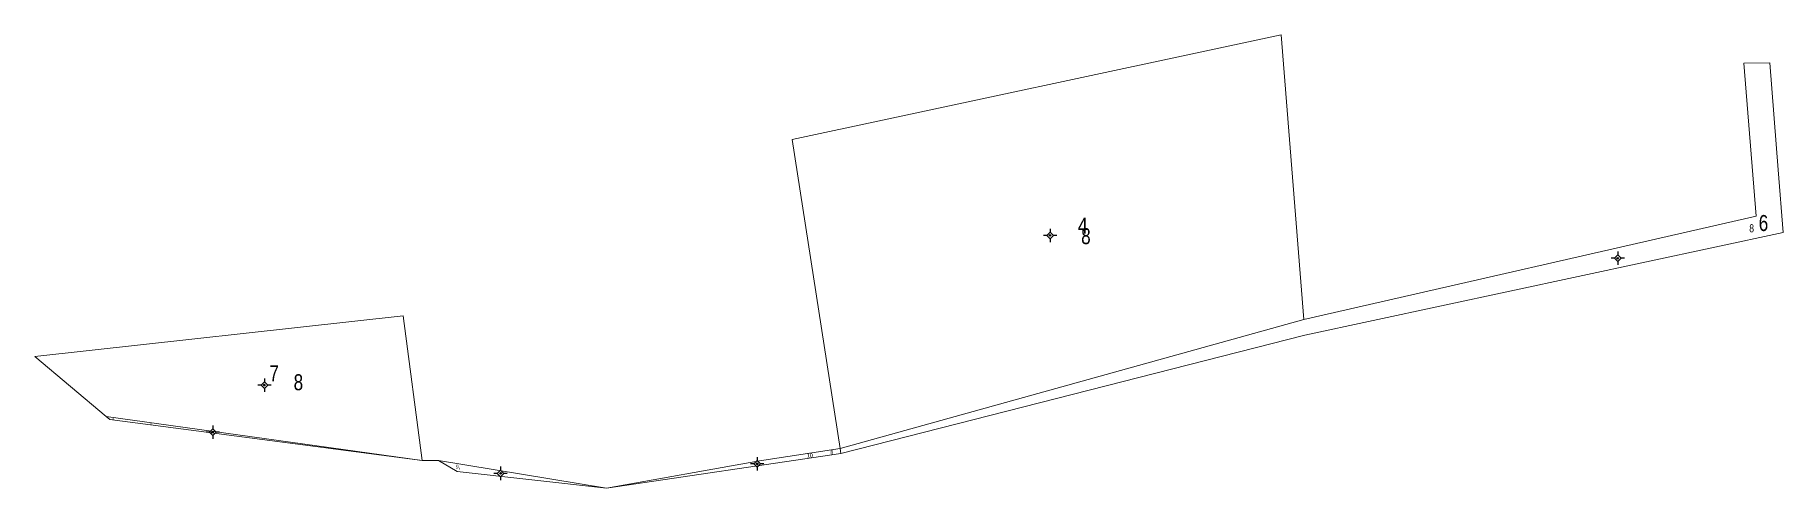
# Model space of a CAD drawing. Header units: metres. Extents: x 548873 to 549552, y 1840382 to 1840485.
# Drawn here: x 548873.4 to 549201.2, y 1840398.8 to 1840483.6 of the extents above; entities that cross this region are included whole.
import ezdxf

# ---------------------------------------------------------------- set-up
doc = ezdxf.new("R2010")
doc.units = ezdxf.units.M
doc.header["$LTSCALE"] = 0.6
doc.layers.add('10', color=7, linetype='Continuous', lineweight=13)
doc.layers.add('11', color=7, linetype='Continuous', lineweight=25)
doc.layers.add('14', color=7, linetype='Continuous')
doc.layers.add('6', color=7, linetype='Continuous')

msp = doc.modelspace()

# ---------------------------------------------------------------- hatches: boundary and pattern name
at = {"layer": '11'}
for points in [[(549063.9188, 1840446.0762, 1), (549063.6188, 1840446.0762, 1)], [(549170.3438, 1840441.795, 1), (549170.0438, 1840441.795, 1)], [(548916.6091, 1840418.0266, 1), (548916.3091, 1840418.0266, 1)], [(548906.9231, 1840409.23, 1), (548906.6231, 1840409.23, 1)], [(548960.9031, 1840401.4967, 1), (548960.6031, 1840401.4967, 1)], [(549008.9939, 1840403.2903, 1), (549008.6939, 1840403.2903, 1)]]:
    msp.add_hatch(color=256, dxfattribs=at).paths.add_polyline_path(points)

# ---------------------------------------------------------------- linework, layer by layer
at = {"layer": '10'}
for p, q in [((549024.38, 1840406.18), (549111.32, 1840430.34)), ((548886.79, 1840412.18), (548946.06, 1840403.91)), ((548980.57, 1840398.75), (549024.53, 1840405.2)), ((549024.38, 1840406.18), (549024.53, 1840405.2)), ((548946.06, 1840403.91), (548949.09, 1840403.91)), ((548949.09, 1840403.91), (548980.57, 1840398.75))]:
    msp.add_line(p, q, dxfattribs=at)
for points in [[(549024.38, 1840406.18), (549015.39, 1840464.04), (549107.07, 1840483.63), (549111.32, 1840430.34)], [(549024.53, 1840405.2), (549111.56, 1840427.36), (549201.19, 1840446.6), (549200.3, 1840458.35), (549198.73, 1840478.39), (549193.87, 1840478.35), (549196.18, 1840449.68), (549111.32, 1840430.34)], [(548886.79, 1840412.18), (548873.44, 1840423.4), (548942.46, 1840431.03), (548946.06, 1840403.91)], [(548886.79, 1840412.18), (548887.47, 1840411.6), (548946.06, 1840403.91)], [(548980.57, 1840398.75), (549009.28, 1840403.86), (549024.38, 1840406.18)], [(548949.09, 1840403.91), (548952.6, 1840401.83), (548980.57, 1840398.75)]]:
    msp.add_lwpolyline(points, dxfattribs=at)
at = {"layer": '11'}
for p, q in [((549063.14, 1840446.08), (549062.52, 1840446.08)), ((549063.77, 1840447.33), (549063.77, 1840446.7)), ((549063.77, 1840445.45), (549063.77, 1840444.83)), ((549065.02, 1840446.08), (549064.39, 1840446.08)), ((549169.57, 1840441.8), (549168.94, 1840441.8)), ((549170.19, 1840443.04), (549170.19, 1840442.42)), ((549170.19, 1840441.17), (549170.19, 1840440.54)), ((549171.44, 1840441.8), (549170.82, 1840441.8)), ((548915.83, 1840418.03), (548915.21, 1840418.03)), ((548916.46, 1840419.28), (548916.46, 1840418.65)), ((548917.71, 1840418.03), (548917.08, 1840418.03)), ((548916.46, 1840417.4), (548916.46, 1840416.78)), ((548906.15, 1840409.23), (548905.52, 1840409.23)), ((548906.77, 1840410.48), (548906.77, 1840409.85)), ((548906.77, 1840408.6), (548906.77, 1840407.98)), ((548908.02, 1840409.23), (548907.4, 1840409.23)), ((548960.13, 1840401.5), (548959.5, 1840401.5)), ((548960.75, 1840402.75), (548960.75, 1840402.12)), ((548962, 1840401.5), (548961.38, 1840401.5)), ((549008.22, 1840403.29), (549007.59, 1840403.29)), ((549008.84, 1840404.54), (549008.84, 1840403.92)), ((549008.84, 1840402.67), (549008.84, 1840402.04)), ((549010.09, 1840403.29), (549009.47, 1840403.29)), ((548960.75, 1840400.87), (548960.75, 1840400.25))]:
    msp.add_line(p, q, dxfattribs=at)
for points in [[(549063.77, 1840446.7), (549063.14, 1840446.08), (549063.77, 1840445.45), (549064.39, 1840446.08)], [(549170.19, 1840442.42), (549169.57, 1840441.8), (549170.19, 1840441.17), (549170.82, 1840441.8)], [(548916.46, 1840418.65), (548915.83, 1840418.03), (548916.46, 1840417.4), (548917.08, 1840418.03)], [(548906.77, 1840409.85), (548906.15, 1840409.23), (548906.77, 1840408.6), (548907.4, 1840409.23)], [(548960.75, 1840402.12), (548960.13, 1840401.5), (548960.75, 1840400.87), (548961.38, 1840401.5)], [(549008.84, 1840403.92), (549008.22, 1840403.29), (549008.84, 1840402.67), (549009.47, 1840403.29)]]:
    msp.add_lwpolyline(points, close=True, dxfattribs=at)
for centre in [(549063.7688, 1840446.0762), (549170.1938, 1840441.795), (548916.4591, 1840418.0266), (548906.7731, 1840409.23), (548960.7531, 1840401.4967), (549008.8439, 1840403.2903)]:
    msp.add_circle(centre, 0.15, dxfattribs=at)

# ---------------------------------------------------------------- texts
at = {"layer": '14', "width": 0.8}
for height, p in [(3, (549069.59, 1840444.44)), (1.5, (549194.86, 1840446.67)), (3, (548921.94, 1840417.07)), (0.375, (548888, 1840411.57)), (0.75, (549022.58, 1840405.08)), (0.375, (548952.89, 1840402.16))]:
    msp.add_text('8', height=height, dxfattribs=at).set_placement(p)
at = {"layer": '6'}
for s, height, width, p in [('4', 3, 0.85, (549068.96, 1840446.43)), ('6', 3, 0.8, (549196.63, 1840446.9)), ('7', 3, 0.8, (548917.38, 1840418.73)), ('8', 0.3799, 0.8, (548894.99, 1840410.6)), ('10', 0.75, 0.85, (549018.15, 1840404.5)), ('9', 0.75, 0.8, (548952.33, 1840402.37))]:
    msp.add_text(s, height=height, dxfattribs=dict(at, width=width)).set_placement(p)

doc.saveas('drawing.dxf')
